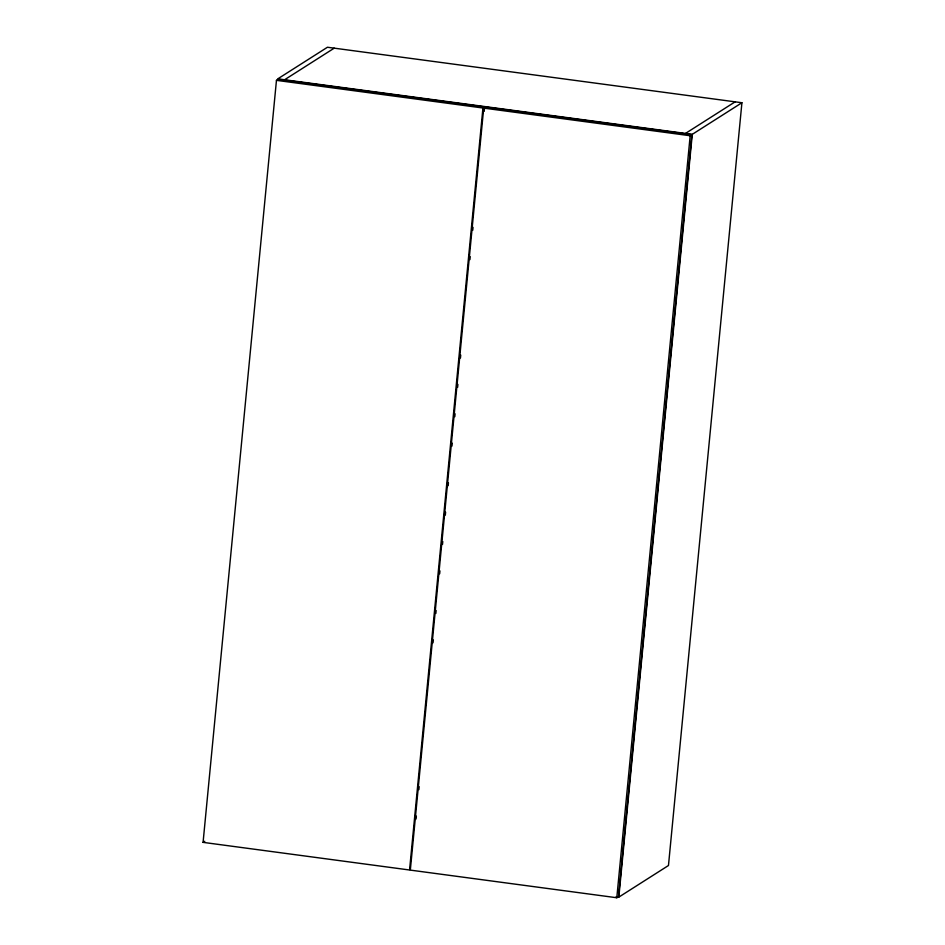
<?xml version="1.0" encoding="UTF-8"?>
<svg xmlns="http://www.w3.org/2000/svg" width="945" height="945" viewBox="0 0 945 945"><rect width="100%" height="100%" fill="white"/><g stroke="black" fill="none" stroke-linecap="round" stroke-linejoin="round"><path stroke-width="1.42" d="M484.62 106.927L482.942 108.002L409.563 870.002L203.08 842.361L276.46 80.349L278.137 79.285L484.62 106.927L484.194 111.333M483.698 108.096L410.319 870.109L616.801 897.75L618.491 896.675L691.858 134.674L485.376 107.021L483.698 108.096L690.181 135.737L691.858 134.674M416.06 819.008L416.343 816.078M418.883 789.654L419.167 786.712M433.023 642.824L433.306 639.895M435.846 613.459L436.129 610.529M439.661 573.816L439.945 570.886M442.496 544.45L442.78 541.52M445.319 515.096L445.603 512.155M448.154 485.73L448.438 482.789M451.97 446.087L452.253 443.146M454.793 416.721L455.077 413.78M457.616 387.356L457.9 384.414M460.451 357.99L460.735 355.06M469.925 259.615L470.208 256.686M472.748 230.249L473.032 227.32M616.801 897.75L690.181 135.737M618.833 897.112L692.272 134.344L741.919 102.745L668.469 865.514L618.833 897.112L616.116 896.746M284.587 79.758L334.223 48.16M685.491 133.434L735.139 101.836M203.08 842.361L204.77 841.286M741.919 102.745L327.442 47.25L277.795 78.848L692.272 134.344M276.46 80.349L482.942 108.002"/></g></svg>
